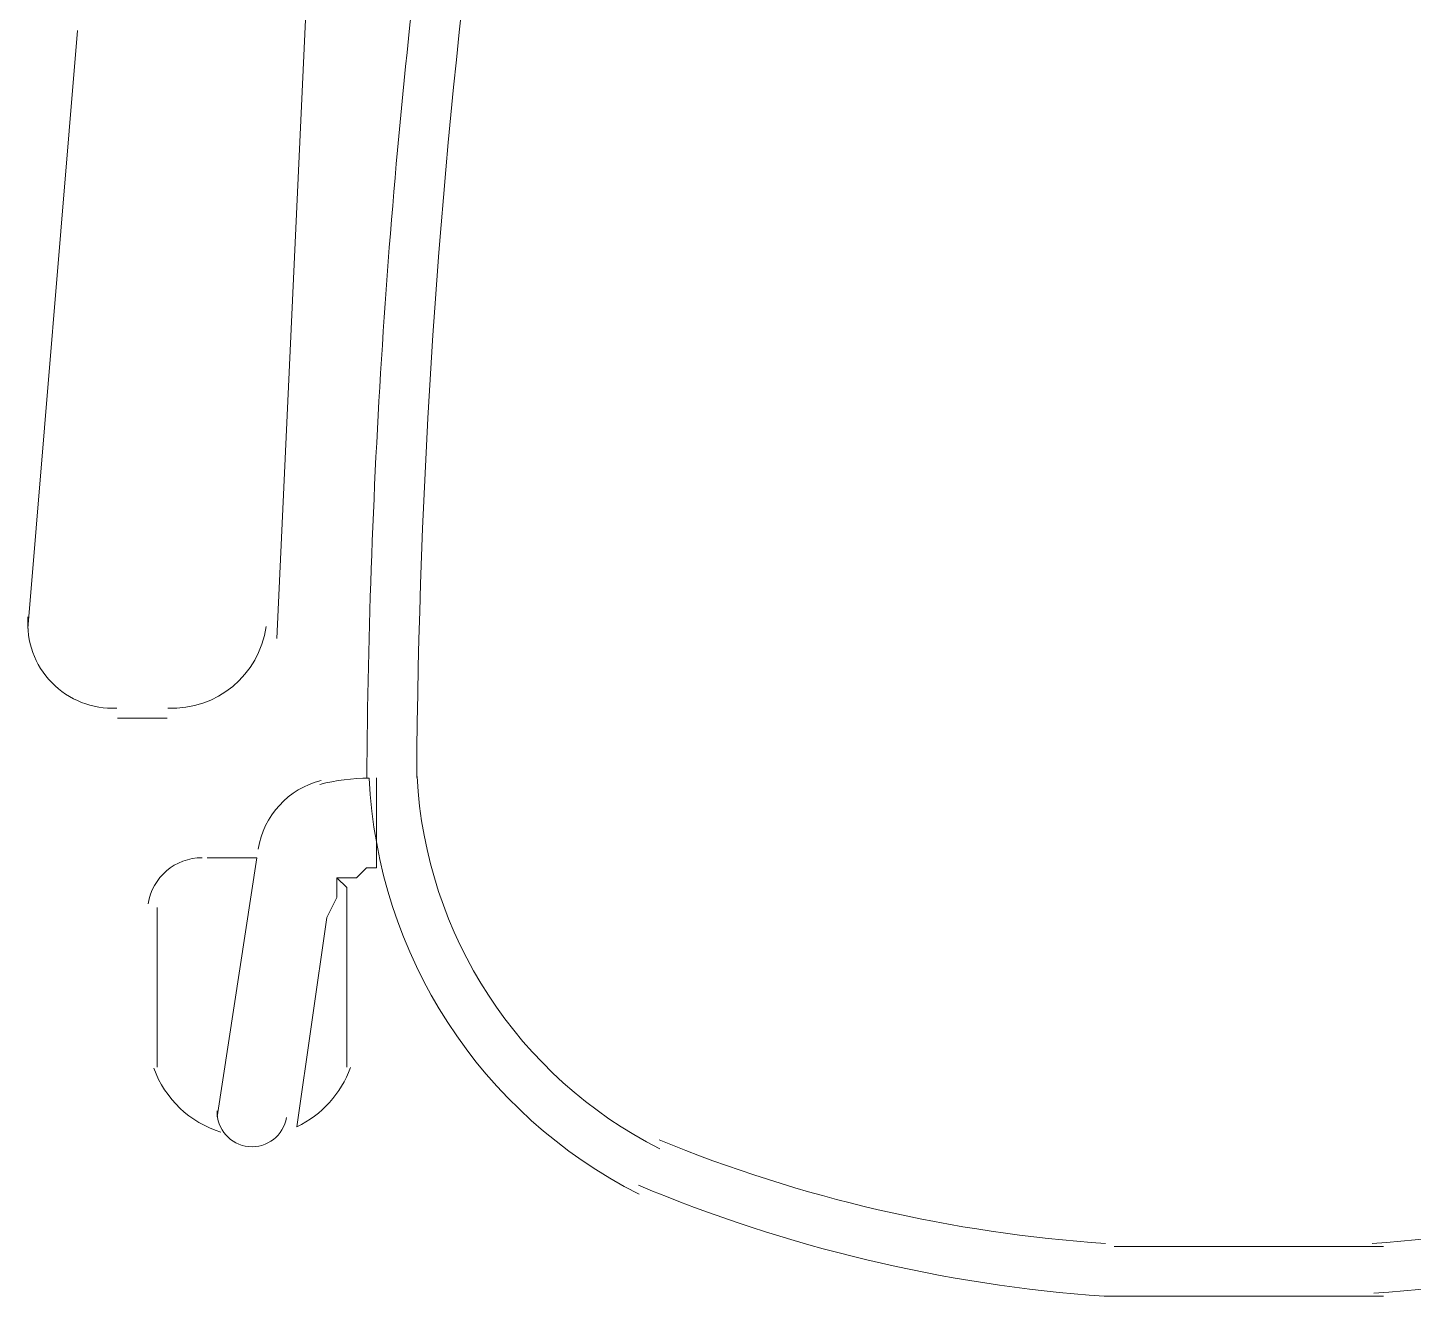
# Model space of a CAD drawing. Header units: metres. Extents: x 29 to 86.9, y -23.2 to 39.7.
# Drawn here: x 73.5784 to 73.9184, y -17.4978 to -17.1866 of the extents above; entities that cross this region are included whole.
import ezdxf

# ---------------------------------------------------------------- set-up
doc = ezdxf.new("R2010")
doc.units = ezdxf.units.M
doc.header["$LTSCALE"] = 100
doc.layers.get('0').update_dxf_attribs({"color": 254})
doc.layers.add('Arqui', color=8, linetype='Continuous', lineweight=0)

# ---------------------------------------------------------------- blocks, each defined once
blk = doc.blocks.new('A$C9582355f')
at = {"layer": 'Arqui'}
for points in [[(44.66426433276553, 5.986497511394191), (44.65692753276556, 5.827533511393995)], [(44.59578753276554, 5.829979111394096), (44.60801553276559, 5.976715111394242)], [(44.63002593276559, 5.807968711394096), (44.61779793276554, 5.807968711394096)], [(44.64225393276553, 5.71014471139415), (44.65203633276559, 5.773730311394047), (44.63980833276554, 5.773730311394047)], [(44.67404673276559, 5.7223727113942), (44.67404673276559, 5.763947911394098), (44.67404673276559, 5.766393511394199), (44.6716011327656, 5.768839111393845)], [(44.6275803327656, 5.761502311393997), (44.6275803327656, 5.7223727113942)], [(44.86235793276552, 5.678351911394202), (44.89415073276558, 5.678351911394202), (44.92838913276552, 5.678351911394202)]]:
    blk.add_lwpolyline(points, dxfattribs=at)
for points in [[(44.68138353276555, 5.793295111393945), (44.68138353276555, 5.781067111393895), (44.68138353276555, 5.771284711393946), (44.67893793276556, 5.771284711393946), (44.67649233276558, 5.768839111393845), (44.6716011327656, 5.768839111393845), (44.6716011327656, 5.763947911394098), (44.66915553276561, 5.759056711393896), (44.66181873276554, 5.707699111394049, 0.195178359110124), (44.67496960438172, 5.722221133105904)], [(44.74576351255752, 5.691178912201849, -0.2703998475502636), (44.6795658894776, 5.793291736466017, 0.05835826122585899), (44.66743363471761, 5.791731565946066)], [(44.74564502323761, 5.693358015169906, 0.08177025660685475), (44.85991233276553, 5.666123911394152), (44.89415073276558, 5.666123911394152), (44.92838913276552, 5.666123911394152)]]:
    blk.add_lwpolyline(points, format="xyb", dxfattribs=at)
blk.add_lwpolyline([(44.69131941862162, 5.793631454761908, 0.2684717099790376), (44.75085006708554, 5.702308348681981, -0.2684717099790376)], format="xyb", close=True, dxfattribs=at)
for centre, radius, start, end in [((46.53392276737696, 5.779844282796148), 1.854984880257887, 172.8039437103953, 179.5880114916213), ((46.53391194904765, 5.779844426991531), 1.842746069769041, 172.8258779031766, 179.5770268079396), ((44.61657501101428, 5.831201865042203), 0.02078747498433399, 175.5888371714998, 272.8948659431211), ((44.63124874635645, 5.833647516394194), 0.02323319527344512, 267.319294566116, 352.0403904704597), ((44.67282389178541, 5.772507553430842), 0.02078754725450785, 104.0075192559069, 170.7221722801075), ((44.63858553574624, 5.760279499529133), 0.01345081186476393, 90.00001269658702, 170.9033263095439), ((44.65081355257672, 5.730932304994894), 0.02567880657941417, 200.1653814334393, 252.7569091259842), ((44.65081354500995, 5.711367525158494), 0.00855962036775373, 178.1709045406003, 351.0297146032748), ((44.88314532863984, 6.026848855885873), 0.3484969316363015, 247.664760061774, 266.2317107063098), ((44.90271053689111, 6.026848855886328), 0.3484969316367155, 273.7682892937098, 292.335239938226), ((44.90271041773548, 6.026849399289858), 0.3607254773867064, 273.7078761152259, 292.4066368968666)]:
    blk.add_arc(centre, radius, start, end, dxfattribs=at)

msp = doc.modelspace()

# ---------------------------------------------------------------- block references
msp.add_blockref('A$C9582355f', (28.98266172889876, -23.16396569870889))

doc.saveas('drawing.dxf')
